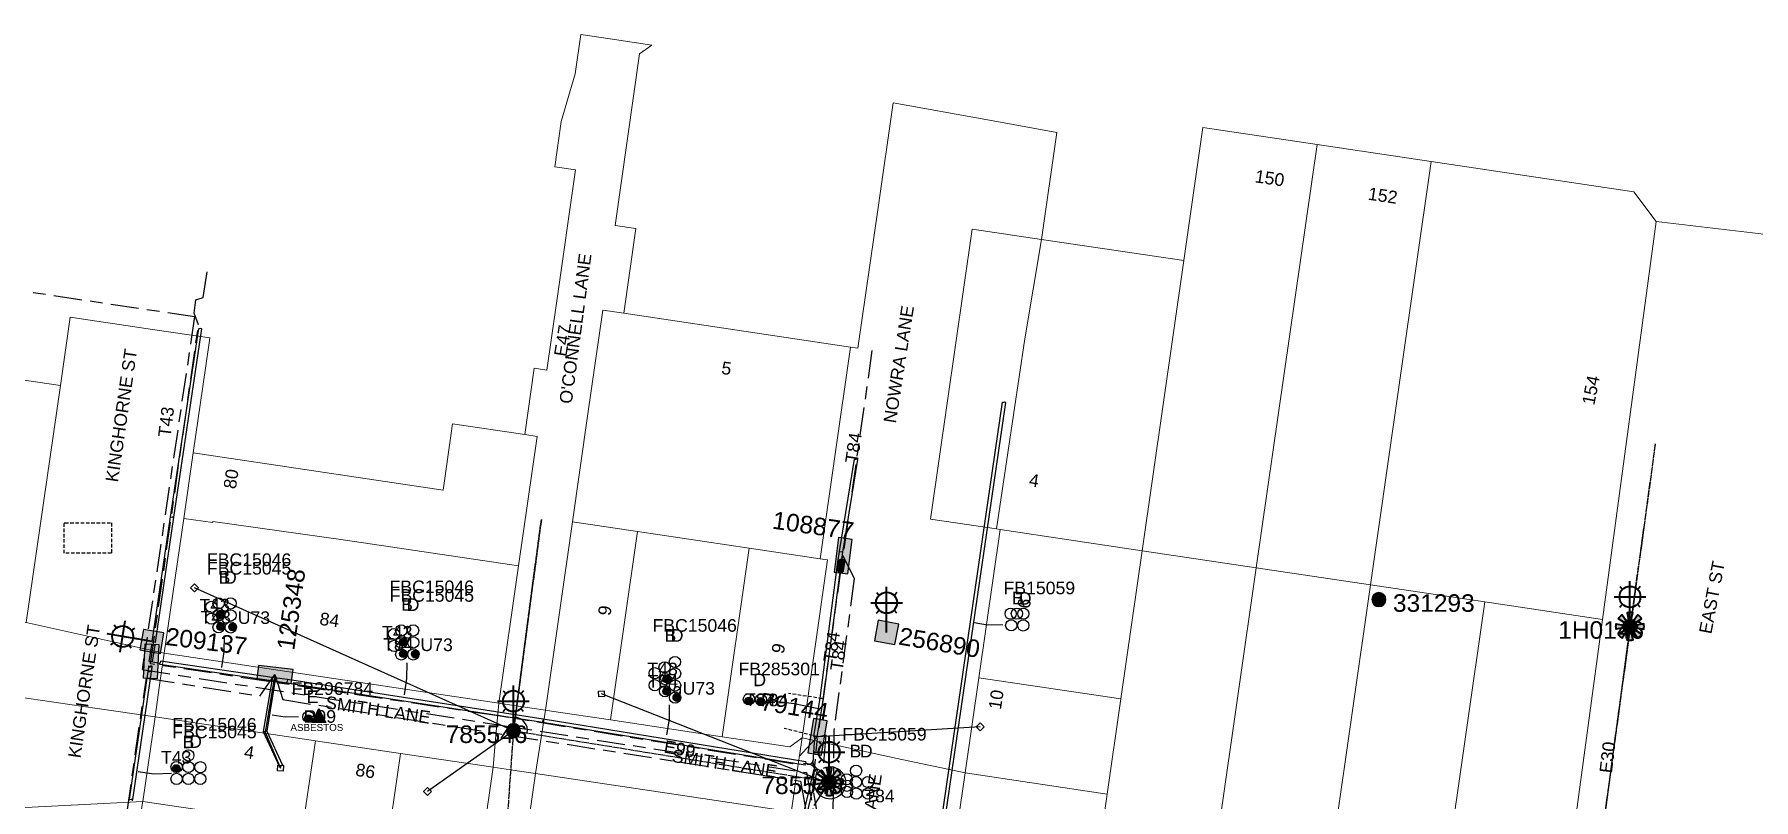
# Model space of a CAD drawing. Header units: metres. Extents: x 280709 to 281347, y 6137535 to 6138306.
# Drawn here: x 280893.6 to 281138.6, y 6138106.9 to 6138215.9 of the extents above; entities that cross this region are included whole.
import ezdxf
from ezdxf.enums import TextEntityAlignment as Align

# ---------------------------------------------------------------- set-up
doc = ezdxf.new("R2010")
doc.units = ezdxf.units.M
for name, pattern in [('Cable Exist OH', [1, 1, 0]), ('Cable Exist UG', [8.2, 4, -1.2, 1.8, -1.2]), ('DASHED', [0.75, 0.5, -0.25])]:
    doc.linetypes.add(name, pattern=pattern)
doc.layers.get('0').update_dxf_attribs({"color": 6})
for name, color, linetype in [('_User DUCT CONFIGS', 7, 'Continuous'), ('Duct_SP_EXT', 7, 'Continuous'), ('Equip_LV_EXT', 7, 'Continuous'), ('Equip_SP_SL_EXT', 7, 'Continuous'), ('Mains_HV_EXT', 7, 'Continuous'), ('Mains_LV_EXT', 7, 'Continuous'), ('Mains_SL_EXT', 7, 'Continuous'), ('Services_SP_EXT', 7, 'Continuous'), ('SupportsOH_SP_TR_HV_LV_SL_EXT', 7, 'Continuous'), ('SupportsUG_SP_LV_EXT', 7, 'Continuous'), ('SupportsUG_SP_LV_SL_EXT', 7, 'Continuous'), ('Trench_SP_EXT', 7, 'Continuous')]:
    doc.layers.add(name, color=color, linetype=linetype)
for name, color, linetype, lineweight in [('Cadastre Buildings_SP_EXT', 9, 'Continuous', 5), ('Cadastre Land Parcels_SP_EXT', 9, 'Continuous', 5), ('Cadastre Roads_SP_EXT', 9, 'Continuous', 5)]:
    doc.layers.add(name, color=color, linetype=linetype, lineweight=lineweight)
doc.layers.add('UNKNOWN_FEATURES', color=1, linetype='DASHED', plot=False)
doc.styles.add('COLUMN_LABEL', font='arial.ttf')
doc.styles.add('iecARIAL', font='arial.ttf', dxfattribs={"height": 2})
doc.styles.add('iecNAME', font='times.ttf')
doc.styles.add('PIT_LABEL', font='arial.ttf')
doc.styles.add('POLE_LABEL', font='arial.ttf')
doc.styles.get("Standard").update_dxf_attribs({"font": 'arial.ttf'})

# ---------------------------------------------------------------- blocks, each defined once
blk = doc.blocks.new('COLUMN_EXT')
blk.add_hatch(color=256).paths.add_polyline_path([(-1.49, 1.48), (-1.49, -1.49), (1.48, -1.49), (1.48, 1.48)])
blk.add_lwpolyline([(-1.49, -1.49), (1.48, -1.49), (1.48, 1.48), (-1.49, 1.48)], close=True)
for tag, height, style, flags, p in [('ASSET_NUM', 2.5, 'COLUMN_LABEL', 8, (2, 2)), ('STRUCTURE_PLANT_NUMBER', 0.2, 'POLE_LABEL', 9, (1.81, 0.03)), ('STREET_CODE', 0.2, 'COLUMN_LABEL', 9, (1.81, -0.2))]:
    blk.add_attdef(tag, text='', height=height, dxfattribs=dict(style=style, flags=flags)).set_placement(p, align=Align.MIDDLE_LEFT)
at = {"flags": 1}
blk.add_attdef('Z', (1.81, -2.35), '', height=0.2, dxfattribs=at)
at = {"flags": 9}
for tag, p in [('COLUMN_TYPE', (1.81, -0.4)), ('OWNED_BY', (1.81, -0.6)), ('STATE', (1.81, -0.8)), ('USAGE', (1.81, -1)), ('STREETNAME', (1.81, -1.6)), ('SUBURB', (1.81, -1.8)), ('LEGEND', (1.81, -1.2)), ('LOCATION', (1.81, -1.4)), ('NOTES', (1.81, -2))]:
    blk.add_attdef(tag, text='', height=0.2, dxfattribs=at).set_placement(p, align=Align.MIDDLE_LEFT)
blk = doc.blocks.new('PILLAR_EXT')
blk.add_hatch(color=256).paths.add_polyline_path([(-2.475, 0.99), (-2.475, -0.99), (2.475, -0.99), (2.475, 0.99)])
blk.add_lwpolyline([(-2.475, -0.99), (2.475, -0.99), (2.475, 0.99), (-2.475, 0.99)], close=True)
at = {"style": 'iecARIAL', "flags": 8}
blk.add_attdef('ASSET_NUM', (1.5, 3.5), '', height=2.5, dxfattribs=at)
for tag, p, flags in [('OWNED_BY', (0, -0.2), 9), ('STATE', (0, -0.4), 9), ('SUPPORT_TYPE', (0, -0.6), 9), ('STREETNAME', (0, -1.8), 9), ('SUBURB', (0, -2), 1), ('USAGE', (0, -0.8), 9), ('LEGEND', (0, -1), 9), ('LOCATION', (0, -1.2), 9), ('NOTES', (0, -1.4), 9), ('PARENT', (0, -1.6), 9)]:
    blk.add_attdef(tag, p, '', height=0.2, dxfattribs=dict(flags=flags))
blk = doc.blocks.new('DUCT_EXT')
blk.add_circle((0, 0.8), 0.8)
at = {"flags": 1}
blk.add_attdef('Z', (0, 0), '', height=0.2, dxfattribs=at)
at = {"flags": 9}
for tag, p in [('DUCT_CODE', (0, 0)), ('XSECT_TYPE', (0, -0.2)), ('STATE', (0, -0.6)), ('FB_REFERENCE', (0, -0.4)), ('NOTES', (0, -0.8))]:
    blk.add_attdef(tag, text='', height=0.2, dxfattribs=at).set_placement(p, align=Align.MIDDLE_LEFT)
blk = doc.blocks.new('SL_LANTERN_EXT')
at = {"lineweight": 40}
for p, q in [((-1.46, 5.68), (-1.06, 5.28)), ((0, 1.97), (0, 6.47)), ((1.46, 5.68), (1.06, 5.28)), ((-2.25, 4.22), (2.25, 4.22)), ((-1.46, 2.76), (-1.06, 3.16)), ((0, 0), (0, 2.72)), ((1.46, 2.76), (1.06, 3.16))]:
    blk.add_line(p, q, dxfattribs=at)
blk.add_circle((0, 4.22), 1.5, dxfattribs=at)
at = {"style": 'iecARIAL', "flags": 9}
blk.add_attdef('ASSET_NUM', (1.5, 1.5), '', height=2.5, dxfattribs=at)
for tag, p, height, flags in [('OPERATING_VOLTAGE', (0.98, -1.65), 0.2, 9), ('ORIENTATION', (0.98, -1.85), 0.2, 9), ('OWNED_BY', (0.98, -2.05), 0.2, 9), ('STATE', (0.98, -2.25), 0.2, 9), ('CONSTRUCTED_VOLTAGE', (0.98, -0.65), 0.2, 9), ('CONTROL_TYPE', (0.98, -0.85), 0.2, 9), ('LANTERN_PURPOSE', (0.98, -1.05), 0.2, 9), ('LANTERN_TYPE', (0.98, -1.25), 0.2, 9), ('NO_PHASES', (0.98, -1.45), 0.2, 9), ('USAGE', (0.98, -2.45), 0.2, 9), ('CEXIST', (0.98, -2.65), 0.2, 9), ('LNUMBER', (2.18, -3.25), 2.5, 8), ('CNEW', (0.98, -2.85), 0.2, 9), ('CNUMBER', (0.98, -3.05), 0.2, 9), ('CREMOVE', (0.98, -3.25), 0.2, 9), ('CREPLACE', (0.98, -3.45), 0.2, 9), ('LKINGHEIGHT', (0.98, -3.65), 0.2, 9), ('LBRACKET', (0.98, -3.85), 0.2, 9), ('LBRACKETVOCAB', (0.98, -4.05), 0.2, 9), ('LCATEGORY', (0.98, -4.25), 0.2, 9), ('LCHARGE1', (0.98, -4.45), 0.2, 9), ('LCHARGE1PERCENT', (0.98, -4.65), 0.2, 9), ('LCHARGE2', (0.98, -4.85), 0.2, 9), ('LCHARGE2PERCENT', (0.98, -5.05), 0.2, 9), ('LCHARGE3', (0.98, -5.25), 0.2, 9), ('LCHARGE3PERCENT', (0.98, -5.45), 0.2, 9), ('LEXIST', (0.98, -5.65), 0.2, 9), ('LLAMP', (0.98, -5.85), 0.2, 9), ('LLAMPVOCAB', (0.98, -6.05), 0.2, 9), ('LMAST', (0.98, -6.25), 0.2, 9), ('LMASTVOCAB', (0.98, -6.45), 0.2, 9), ('LNEW', (0.98, -6.65), 0.2, 9), ('LANTNUMBER', (0.98, -6.85), 0.2, 9), ('LOUTREACH', (0.98, -7.25), 0.2, 9), ('LOUTREACHVOCAB', (0.98, -7.45), 0.2, 9), ('STREETNAME', (0.98, -9.25), 0.2, 9), ('SUBURB', (0.98, -9.45), 0.2, 1), ('LRATECODE', (0.98, -7.65), 0.2, 9), ('LREMOVE', (0.98, -7.85), 0.2, 9), ('LREPLACE', (0.98, -8.05), 0.2, 9), ('LTYPE', (0.98, -8.25), 0.2, 9), ('LTYPEVOCAB', (0.98, -8.45), 0.2, 9), ('LEGEND', (0.98, -8.65), 0.2, 9), ('LOCATION', (0.98, -8.85), 0.2, 9), ('NOTES', (0.98, -9.05), 0.2, 9)]:
    blk.add_attdef(tag, p, '', height=height, dxfattribs=dict(flags=flags))
blk = doc.blocks.new('SL_NIGHTWATCH_EXT')
at = {"lineweight": 40}
h = blk.add_hatch(color=256, dxfattribs=at)
h.paths.add_polyline_path([(0.39, 1.96, 0.098491), (-0.39, 1.96), (-0.2, 0.98, -0.098491), (0.19, 0.98)])
h.paths.add_polyline_path([(0.55, 0.83, -0.098491), (0.83, 0.56), (1.66, 1.11, 0.098491), (1.11, 1.66)])
h.paths.add_polyline_path([(0.98, 0.2, -0.098491), (0.98, -0.19), (1.96, -0.39, 0.098491), (1.96, 0.39)])
h.paths.add_polyline_path([(0.83, -0.55, -0.098491), (0.56, -0.83), (1.11, -1.66, 0.098491), (1.66, -1.11)])
h.paths.add_polyline_path([(-0.19, -0.98), (-0.39, -1.96, 0.098491), (0.39, -1.96), (0.2, -0.98, -0.098491)])
h.paths.add_polyline_path([(-0.83, -0.56), (-1.66, -1.11, 0.098491), (-1.11, -1.66), (-0.55, -0.83, -0.098491)])
h.paths.add_polyline_path([(-0.98, 0.19), (-1.96, 0.39, 0.098491), (-1.96, -0.39), (-0.98, -0.2, -0.098491)])
h.paths.add_polyline_path([(-1.11, 1.66, 0.098491), (-1.66, 1.11), (-0.83, 0.55, -0.098491), (-0.56, 0.83)])
for p, q in [((-1.16, 1.63), (-1.16, 1.63, 0)), ((-1.1, 1.64), (-1.1, 1.64, 0)), ((1.08, 1.63), (1.08, 1.63, 0)), ((-0.86, -0.57), (-0.86, -0.57, 0)), ((0.82, -0.57), (0.82, -0.57, 0)), ((1.13, -1.65), (1.13, -1.65, 0)), ((1.96, -0.37), (1.96, -0.37, 0))]:
    blk.add_line(p, q, dxfattribs=at)
for points in [[(-0.98, 0.19, 0.098491), (-0.98, -0.2), (-1.96, -0.39, -0.098491), (-1.96, 0.39)], [(-0.56, 0.83, 0.098491), (-0.83, 0.55), (-1.66, 1.11, -0.098491), (-1.11, 1.66)], [(-0.2, 0.98, -0.098491), (0.19, 0.98), (0.39, 1.96, 0.098491), (-0.39, 1.96)], [(0.83, 0.56), (1.66, 1.11, 0.098491), (1.11, 1.66), (0.55, 0.83, -0.098491)], [(0.98, -0.19), (1.96, -0.39, 0.098491), (1.96, 0.39), (0.98, 0.2, -0.098491)], [(-0.83, -0.56, 0.098491), (-0.55, -0.83), (-1.11, -1.66, -0.098491), (-1.66, -1.11)], [(0.2, -0.98), (0.39, -1.96, -0.098491), (-0.39, -1.96), (-0.19, -0.98, 0.098491)], [(0.56, -0.83), (1.11, -1.66, 0.098491), (1.66, -1.11), (0.83, -0.55, -0.098491)]]:
    blk.add_lwpolyline(points, format="xyb", close=True, dxfattribs=at)
blk.add_circle((0, 0), 1, dxfattribs=at)
blk = doc.blocks.new('CCP_EXT')
at = {"flags": 9}
blk.add_attdef('NOTES', text='', height=0.2, dxfattribs=at).set_placement((0, -2), align=Align.MIDDLE_LEFT)
blk.add_wipeout([(0, 0.57), (0.57, 0), (0, -0.57), (-0.57, 0)])
blk.add_lwpolyline([(-0.57, 0), (0, 0.57), (0.57, 0), (0, -0.57), (-0.57, 0)])
at = {"flags": 1}
blk.add_attdef('Z', (0, 0), '', height=0.2, dxfattribs=at)
at = {"flags": 9}
for tag, p in [('CCP_TYPE', (0, 0)), ('CONSTRUCTED_VOLTAGE', (0, -0.2)), ('OPERATING_VOLTAGE', (0, -0.6)), ('ORIENTATION', (0, -0.8)), ('OWNED_BY', (0, -1)), ('STATE', (0, -1.8)), ('NO_PHASES', (0, -0.4)), ('USAGE', (0, -1.2)), ('LEGEND', (0, -1.4)), ('LIFE_SUPPORT', (0, -1.6))]:
    blk.add_attdef(tag, text='', height=0.2, dxfattribs=at).set_placement(p, align=Align.MIDDLE_LEFT)
blk = doc.blocks.new('POLE_EXT')
blk.add_hatch(color=256).paths.add_polyline_path([(-1, 0, 1), (1, 0, 1)])
blk.add_lwpolyline([(-1, 0, 1), (1, 0, 1)], format="xyb", close=True)
for tag, height, flags, p in [('pNumber', 2.5, 8, (-17.84, 2.07)), ('OWNED_BY', 0.2, 9, (1.35, -0.4)), ('SPECIAL_USE', 0.2, 9, (1.35, -0.8)), ('STATE', 0.2, 9, (1.35, -1)), ('cLV', 0.2, 9, (1.35, -1.4)), ('hDepth', 0.2, 9, (1.35, -1.6)), ('hDia', 0.2, 9, (1.35, -1.8)), ('cHV', 0.2, 9, (1.35, -2)), ('PARENT', 0.2, 9, (1.35, -0.6)), ('USAGE', 0.2, 9, (1.35, -1.2)), ('LBRACKET', 0.2, 9, (1.35, -2.2)), ('LExisting', 0.2, 9, (1.35, -2.4)), ('cLinedev', 0.2, 9, (1.35, -3.4)), ('pExisting', 0.2, 9, (1.35, -3.8)), ('pFooting', 0.2, 9, (1.35, -4.4)), ('pNew', 0.2, 9, (1.35, -4.6)), ('pRelocate', 0.2, 9, (1.35, -5)), ('LANTNUMBER', 0.2, 9, (1.35, -2.6)), ('LOther', 0.2, 9, (1.35, -2.8)), ('LRemove', 0.2, 9, (1.35, -3)), ('LEGEND', 0.2, 9, (1.35, -3.2)), ('LOCATION', 0.2, 9, (1.35, -3.6)), ('PFNUMBER', 0.2, 9, (1.35, -4)), ('NEWPFNUMBER', 0.2, 9, (1.35, -4.2)), ('pRemove', 0.2, 9, (1.35, -5.2)), ('pReplace', 0.2, 9, (1.35, -5.4)), ('pStay', 0.2, 9, (1.35, -5.6)), ('pType', 0.2, 9, (1.35, -5.8)), ('cspan', 0.2, 9, (1.35, -6)), ('STREETNAME', 0.2, 9, (1.35, -6.2)), ('SUBURB', 0.2, 9, (1.35, -6.4)), ('OPERATED_BY', 0.2, 9, (1.36, -7.01)), ('NOTES', 0.2, 9, (1.35, -6.6)), ('MAINTAINED_BY', 0.2, 9, (1.36, -6.81))]:
    blk.add_attdef(tag, text='', height=height, dxfattribs=dict(flags=flags)).set_placement(p, align=Align.MIDDLE_LEFT)
at = {"style": 'POLE_LABEL'}
for tag, height, flags, p in [('ASSET_NUM', 2.5, 8, (2, 2)), ('STRUCTURE_PLANT_NUMBER', 0.2, 9, (1.35, 0.03)), ('STREET_CODE', 0.2, 9, (1.35, -0.2))]:
    blk.add_attdef(tag, text='', height=height, dxfattribs=dict(at, flags=flags)).set_placement(p, align=Align.MIDDLE_LEFT)
at = {"flags": 1}
blk.add_attdef('Z', (1.35, -7.33), '', height=0.2, dxfattribs=at)
blk = doc.blocks.new('LV_STJ_EXT')
h = blk.add_hatch(color=256)
edge = h.paths.add_edge_path()
edge.add_ellipse((-0.59, 0.13), major_axis=(0.226, 0.226), ratio=1, start_angle=45, end_angle=135)
edge.add_line((-0.91, 0.13), (-0.91, -0.13))
edge.add_ellipse((-0.59, -0.13), major_axis=(0.226, 0.226), ratio=1, start_angle=135, end_angle=225)
edge.add_line((-0.59, -0.45), (0.59, -0.45))
edge.add_ellipse((0.59, -0.13), major_axis=(-0.226, 0.226), ratio=1, start_angle=135, end_angle=225)
edge.add_line((0.91, -0.13), (0.91, 0.13))
edge.add_ellipse((0.59, 0.13), major_axis=(-0.226, 0.226), ratio=1, start_angle=225, end_angle=315)
edge.add_line((0.59, 0.45), (-0.59, 0.45))
blk.add_lwpolyline([(-0.91, 0.13), (-0.91, -0.13, 0.414214), (-0.59, -0.45), (0.59, -0.45, 0.414214), (0.91, -0.13), (0.91, 0.13, 0.414214), (0.59, 0.45), (-0.59, 0.45, 0.414214)], format="xyb", close=True)
at = {"flags": 1}
blk.add_attdef('Z', (0, 0), '', height=0.2, dxfattribs=at)
at = {"flags": 9}
for tag, p in [('ORIENTATION', (0, 0)), ('USAGE', (0, -0.2)), ('LEGEND', (0, -0.4)), ('NOTES', (0, -0.6))]:
    blk.add_attdef(tag, text='', height=0.2, dxfattribs=at).set_placement(p, align=Align.MIDDLE_LEFT)
blk = doc.blocks.new('WARNING_FEATURE_EXT')
h = blk.add_hatch(color=2)
h.dxf.hatch_style = 1
h.paths.add_polyline_path([(0, 1.99), (-0.99, 0), (1, 0)])
at = {"color": 18, "true_color": 0x000000}
blk.add_lwpolyline([(-0.99, 0), (0, 1.99), (1, 0)], close=True, dxfattribs=at)
at = {"color": 18, "true_color": 0x000000, "insert": (0, 0.87), "char_height": 1.5, "attachment_point": 5, "line_spacing_factor": 1.5, "style": 'iecNAME'}
blk.add_mtext_dynamic_manual_height_columns('!', width=1.5, gutter_width=4, heights=[0], dxfattribs=at)
at = {"color": 2, "flags": 1}
for tag, p in [('STATE', (1.19, 2.01)), ('HAZMAT_ID', (1.19, 0.72))]:
    blk.add_attdef(tag, p, '', height=0.8, dxfattribs=at)
at = {"color": 2}
blk.add_attdef('WARNING_TYPE', text='', height=1, dxfattribs=at).set_placement((-4.07, -1.22), (4.88, -1.22), align=Align.ALIGNED)
at = {"color": 2, "flags": 1}
blk.add_attdef('WARNING_DESC', text='', height=0.8, dxfattribs=at).set_placement((1.19, -0.56), align=Align.MIDDLE_CENTER)
blk = doc.blocks.new('CABLE_LARGE_EXT')
h = blk.add_hatch(color=256)
edge = h.paths.add_edge_path()
edge.add_arc((0, 0.55), 0.55, 0, 360)
blk.add_circle((0, 0.55), 0.55)
at = {"flags": 1}
blk.add_attdef('Z', (0, 0), '', height=0.2, dxfattribs=at)
at = {"flags": 9}
for tag, p in [('COND_CODE', (0, 0)), ('STATE', (0, -0.4)), ('XSECT_SIZE', (0, -0.6)), ('FB_REFERENCE', (0, -0.2)), ('NOTES', (0, -0.8))]:
    blk.add_attdef(tag, text='', height=0.2, dxfattribs=at).set_placement(p, align=Align.MIDDLE_LEFT)
blk = doc.blocks.new('PIT_EXT')
blk.add_hatch(color=256).paths.add_polyline_path([(-2.47, 0.99), (2.47, 0.99), (2.47, -0.99), (-2.47, -0.99)])
at = {"lineweight": -3}
blk.add_lwpolyline([(-2.47, 0.99), (2.47, 0.99), (2.47, -0.99), (-2.47, -0.99)], close=True, dxfattribs=at)
at = {"style": 'PIT_LABEL'}
for tag, height, flags, p in [('ASSET_NUM', 2.5, 8, (2, 2)), ('STREET_CODE', 0.2, 9, (0, -0.2))]:
    blk.add_attdef(tag, text='', height=height, dxfattribs=dict(at, flags=flags)).set_placement(p, align=Align.MIDDLE_LEFT)
at = {"flags": 1}
blk.add_attdef('Z', (0, 0), '', height=0.2, dxfattribs=at)
at = {"flags": 9}
for tag, p in [('OWNED_BY', (0, -0.4)), ('STATE', (0, -0.6)), ('SUPPORT_TYPE', (0, -0.8)), ('USAGE', (0, -1)), ('LOCATION', (0, -1.2)), ('NOTES', (0, -1.4))]:
    blk.add_attdef(tag, text='', height=0.2, dxfattribs=at).set_placement(p, align=Align.MIDDLE_LEFT)

msp = doc.modelspace()

# ---------------------------------------------------------------- linework, layer by layer
at = {"layer": '_User DUCT CONFIGS'}
for points in [[(280920.61, 6138130.22), (280920.6, 6138127.97), (280920.26, 6138125.68)], [(280920.61, 6138130.22), (280920.6, 6138127.97), (280920.26, 6138125.68)], [(281031.61, 6138131.76), (281029.42, 6138131.75), (281027.51, 6138132.04)], [(280946.65, 6138126.35), (280946.64, 6138124.11), (280946.3, 6138121.81)], [(280984.07, 6138120.37), (280984.06, 6138118.32), (280983.7, 6138116.1)], [(280998.41, 6138120.97), (281001.86, 6138120.58), (281005.35, 6138119.84)], [(280931.23, 6138118.65), (280929.34, 6138118.63), (280927.46, 6138118.89)], [(280913.12, 6138110.56), (280910.6, 6138110.51), (280908.36, 6138110.83)]]:
    msp.add_lwpolyline(points, dxfattribs=at)
at = {"layer": 'Cadastre Buildings_SP_EXT', "linetype": 'Continuous'}
msp.add_lwpolyline([(280897.29, 6138165.89), (280874.65, 6138169.23), (280869.77, 6138135.46), (280892.39, 6138132.09), (280897.29, 6138165.89)], close=True, dxfattribs=at)
at = {"layer": 'Cadastre Land Parcels_SP_EXT', "linetype": 'Continuous'}
for points in [[(281076.41, 6138200.25), (281060.13, 6138202.69), (281057.4, 6138183.69), (281051.48, 6138142.34), (281067.75, 6138139.91), (281076.41, 6138200.25)], [(281092.69, 6138197.82), (281076.41, 6138200.25), (281067.75, 6138139.91), (281084.03, 6138137.48), (281092.69, 6138197.82)], [(281124.74, 6138189.28), (281121.58, 6138193.5), (281092.69, 6138197.82), (281084.03, 6138137.48), (281100.31, 6138135.04), (281117.08, 6138132.54), (281124.74, 6138189.28)], [(281057.4, 6138183.69), (281037.14, 6138186.72), (281034.76, 6138172.53), (281030.72, 6138145.45), (281031.22, 6138145.37), (281051.48, 6138142.34), (281057.4, 6138183.69)], [(281009.9, 6138171.36), (280977.58, 6138176.18), (280974.61, 6138176.63), (280972.44, 6138161.54), (280970.28, 6138146.46), (280979.54, 6138145.08), (280995.45, 6138142.7), (281005.57, 6138141.19), (281009.9, 6138171.36)], [(280965.26, 6138158.63), (280963.48, 6138158.9), (280953.2, 6138160.44), (280951.84, 6138150.97), (280916.23, 6138156.3), (280914.87, 6138146.94), (280919.01, 6138146.37), (280919.03, 6138146.5), (280937.95, 6138143.83), (280962.6, 6138140.18), (280965.26, 6138158.63)], [(280914.87, 6138146.94), (280912.09, 6138127.72), (280959.79, 6138120.59), (280962.6, 6138140.18), (280937.95, 6138143.83), (280919.03, 6138146.5), (280919.01, 6138146.37), (280914.87, 6138146.94)], [(280979.54, 6138145.08), (280970.28, 6138146.46), (280966.42, 6138119.59), (280967.3, 6138119.46), (280975.69, 6138118.21), (280979.54, 6138145.08)], [(280995.45, 6138142.7), (280979.54, 6138145.08), (280975.69, 6138118.21), (280991.6, 6138115.83), (280995.45, 6138142.7)], [(281051.48, 6138142.34), (281031.22, 6138145.37), (281028.19, 6138124.24), (281048.45, 6138121.21), (281051.48, 6138142.34)], [(281003, 6138115.66), (281006.63, 6138141.03), (281005.57, 6138141.19), (280995.45, 6138142.7), (280991.6, 6138115.83), (281001.24, 6138114.39), (281003, 6138115.66)], [(281067.75, 6138139.91), (281051.48, 6138142.34), (281048.45, 6138121.21), (281046.5, 6138107.63), (281044.77, 6138095.56), (281043.67, 6138087.92), (281059.95, 6138085.49), (281067.75, 6138139.91)], [(281084.03, 6138137.48), (281067.75, 6138139.91), (281059.95, 6138085.49), (281076.22, 6138083.06), (281084.03, 6138137.48)], [(281100.31, 6138135.04), (281084.03, 6138137.48), (281076.22, 6138083.06), (281088.98, 6138081.15), (281092.22, 6138078.64), (281100.31, 6138135.04)], [(281117.08, 6138132.54), (281100.31, 6138135.04), (281092.22, 6138078.64), (281097.37, 6138073.83), (281108.93, 6138072.1), (281117.08, 6138132.54)], [(281048.45, 6138121.21), (281028.19, 6138124.24), (281026.24, 6138110.66), (281046.5, 6138107.63), (281048.45, 6138121.21)], [(280931.94, 6138103.73), (280933.64, 6138115.22), (280910.78, 6138118.67), (280909.03, 6138106.6), (280927.73, 6138103.82), (280927.64, 6138103.22), (280931.77, 6138102.6), (280931.94, 6138103.73)], [(280958.97, 6138111.47), (280945.76, 6138113.44), (280945.75, 6138113.37), (280944.04, 6138101.58), (280943.93, 6138100.79), (280931.77, 6138102.6), (280927.64, 6138103.22), (280927.73, 6138103.82), (280909.03, 6138106.6), (280909, 6138106.43), (280907.11, 6138093.33), (280942.09, 6138088.1), (280941.4, 6138083.37), (280940.25, 6138075.43), (280952.86, 6138073.54), (280953.52, 6138073.44), (280958.97, 6138111.47)], [(280944.04, 6138101.58), (280945.75, 6138113.37), (280945.76, 6138113.44), (280933.64, 6138115.22), (280931.94, 6138103.73), (280931.77, 6138102.6), (280943.93, 6138100.79), (280944.04, 6138101.58)], [(280996.41, 6138069.77), (280998.62, 6138085.21), (280999.19, 6138089.21), (281001.26, 6138103.6), (280999.97, 6138105.34), (280964.99, 6138110.56), (280962.23, 6138091.32), (280959.62, 6138072.53), (280996.02, 6138067.09), (280996.41, 6138069.77)], [(281046.5, 6138107.63), (281026.24, 6138110.66), (281024.51, 6138098.59), (281044.77, 6138095.56), (281046.5, 6138107.63)]]:
    msp.add_lwpolyline(points, close=True, dxfattribs=at)
at = {"layer": 'Cadastre Roads_SP_EXT', "linetype": 'Continuous'}
for points in [[(281150.74, 6138146.31), (281151, 6138148.13), (281153.7, 6138167.38), (281156.25, 6138185.56), (281124.74, 6138189.28), (281117.08, 6138132.54), (281108.93, 6138072.1), (281127.19, 6138070.63), (281139.99, 6138069.68), (281150.74, 6138146.31)], [(280896.95, 6138105.97), (280909.03, 6138106.6), (280910.78, 6138118.67), (280902.55, 6138119.86), (280890.86, 6138121.56), (280888.69, 6138106.68), (280888.54, 6138105.54), (280896.95, 6138105.97)], [(280991.6, 6138115.83), (280975.69, 6138118.21), (280967.3, 6138119.46), (280966.42, 6138119.59), (280965.71, 6138115.11), (280964.99, 6138110.56), (280999.97, 6138105.34), (281001.26, 6138103.6), (281002.13, 6138109.68), (281003, 6138115.66), (281001.24, 6138114.39), (280991.6, 6138115.83)]]:
    msp.add_lwpolyline(points, close=True, dxfattribs=at)
at = {"layer": 'Duct_SP_EXT'}
for p, q in [((280912.97, 6138147.17), (280917, 6138174.04)), ((280913.44, 6138147.1), (280917.47, 6138173.97)), ((280917, 6138174.04), (280917.23, 6138174.01)), ((280917.47, 6138173.97), (280917.23, 6138174.01)), ((281031.58, 6138163.54), (281031.81, 6138163.51)), ((281032.05, 6138163.47), (281031.81, 6138163.51)), ((281008.35, 6138142.21), (281010.47, 6138155.41)), ((281008.83, 6138142.14), (281010.94, 6138155.33)), ((281010.47, 6138155.41), (281010.7, 6138155.37)), ((281010.94, 6138155.33), (281010.7, 6138155.37)), ((280910.38, 6138129.33), (280912.97, 6138147.17)), ((280910.85, 6138129.26), (280913.44, 6138147.1)), ((280912.97, 6138147.17), (280913.21, 6138147.14)), ((280913.44, 6138147.1), (280913.21, 6138147.14)), ((281005.56, 6138121.3), (281008.12, 6138140.77)), ((281006.04, 6138121.24), (281008.6, 6138140.7)), ((281008.12, 6138140.77), (281008.35, 6138142.21)), ((281008.12, 6138140.77), (281008.36, 6138140.74)), ((281008.35, 6138142.21), (281008.35, 6138142.21)), ((281008.35, 6138142.21), (281008.59, 6138142.17)), ((281008.35, 6138142.21), (281008.59, 6138142.17)), ((281008.6, 6138140.7), (281008.36, 6138140.74)), ((281008.83, 6138142.14), (281008.59, 6138142.17)), ((281008.83, 6138142.14), (281008.59, 6138142.17)), ((281008.6, 6138140.7), (281008.83, 6138142.14)), ((281008.83, 6138142.14), (281008.83, 6138142.14)), ((280909.96, 6138126.55), (280910.31, 6138128.93)), ((280910.31, 6138128.93), (280910.55, 6138128.9)), ((280910.38, 6138129.33), (280910.61, 6138129.29)), ((280910.44, 6138126.48), (280910.78, 6138128.87)), ((280910.78, 6138128.87), (280910.55, 6138128.9)), ((280910.85, 6138129.26), (280910.61, 6138129.29)), ((280909.79, 6138125.14), (280909.89, 6138125.81)), ((280909.89, 6138125.81), (280909.91, 6138125.94)), ((280909.89, 6138125.81), (280910.13, 6138125.78)), ((280909.91, 6138125.94), (280910.14, 6138125.9)), ((280909.96, 6138126.55), (280910.2, 6138126.52)), ((280910.36, 6138125.74), (280910.13, 6138125.78)), ((280910.38, 6138125.87), (280910.14, 6138125.9)), ((280910.44, 6138126.48), (280910.2, 6138126.52)), ((280910.26, 6138125.07), (280910.36, 6138125.74)), ((280910.36, 6138125.74), (280910.38, 6138125.87)), ((280911.48, 6138126.13), (280911.52, 6138126.36)), ((280927.73, 6138123.75), (280911.48, 6138126.13)), ((280911.55, 6138126.6), (280911.52, 6138126.36)), ((280927.8, 6138124.23), (280911.55, 6138126.6)), ((280907.12, 6138106.93), (280909.79, 6138125.14)), ((280907.6, 6138106.86), (280910.26, 6138125.07)), ((280909.79, 6138125.14), (280910.03, 6138125.11)), ((280910.26, 6138125.07), (280910.03, 6138125.11)), ((280927.5, 6138124.37), (280926.2, 6138116.55)), ((280927.97, 6138124.29), (280926.7, 6138116.62)), ((280927.5, 6138124.37), (280927.74, 6138124.33)), ((280927.73, 6138123.75), (280927.77, 6138123.99)), ((280927.73, 6138123.75), (280927.77, 6138123.99)), ((280929.58, 6138123.48), (280927.73, 6138123.75)), ((280927.97, 6138124.29), (280927.74, 6138124.33)), ((280927.8, 6138124.23), (280927.77, 6138123.99)), ((280927.8, 6138124.23), (280927.77, 6138123.99)), ((280929.65, 6138123.96), (280927.8, 6138124.23)), ((280929.58, 6138123.48), (280929.62, 6138123.72)), ((280966.03, 6138117.85), (280929.58, 6138123.48)), ((280929.65, 6138123.96), (280929.62, 6138123.72)), ((280966.1, 6138118.32), (280929.65, 6138123.96)), ((281004.68, 6138115.88), (281005.57, 6138121.31)), ((281005.16, 6138115.8), (281006.04, 6138121.23)), ((281005.56, 6138121.3), (281005.8, 6138121.27)), ((281005.57, 6138121.31), (281005.8, 6138121.27)), ((281006.04, 6138121.23), (281005.8, 6138121.27)), ((281006.04, 6138121.24), (281005.8, 6138121.27)), ((280966.02, 6138117.85), (280966.06, 6138118.09)), ((280966.03, 6138117.85), (280966.06, 6138118.09)), ((280966.1, 6138118.32), (280966.06, 6138118.09)), ((280966.1, 6138118.32), (280966.06, 6138118.09)), ((281003.52, 6138112.23), (280966.1, 6138118.32)), ((280926.2, 6138116.55), (280926.45, 6138116.59)), ((280926.7, 6138116.62), (280926.45, 6138116.59)), ((281003.44, 6138111.76), (280966.02, 6138117.85)), ((281004.68, 6138115.88), (281004.92, 6138115.84)), ((281005.16, 6138115.8), (281004.92, 6138115.84)), ((281002.68, 6138102.57), (281004.71, 6138111.2)), ((281003.15, 6138102.46), (281005.18, 6138111.09)), ((281003.44, 6138111.76), (281003.48, 6138111.99)), ((281003.52, 6138112.23), (281003.48, 6138111.99)), ((281004.71, 6138111.2), (281004.94, 6138111.14)), ((281005.18, 6138111.09), (281004.94, 6138111.14)), ((280907.1, 6138106.77), (280907.12, 6138106.93)), ((280907.12, 6138106.93), (280907.36, 6138106.9)), ((280907.6, 6138106.86), (280907.36, 6138106.9)), ((280907.57, 6138106.7), (280907.6, 6138106.86))]:
    msp.add_line(p, q, dxfattribs=at)
at = {"layer": 'Mains_HV_EXT', "linetype": 'Cable Exist OH'}
msp.add_lwpolyline([(281124.61, 6138157.57), (281114.22, 6138081.4)], dxfattribs=at)
at = {"layer": 'Mains_LV_EXT', "linetype": 'Cable Exist UG'}
for points in [[(281012.97, 6138170.89), (281008.81, 6138141.62)], [(281008.8, 6138141.64), (281010.43, 6138138.4), (281010.43, 6138138.4), (281007.55, 6138116.77), (281007.33, 6138101.34), (281007.33, 6138101.34), (281005.41, 6138088.29), (281004.86, 6138084.83), (280996.15, 6138026.58), (280996.15, 6138026.58), (280994.68, 6138016.49), (280983.35, 6138018.21), (280980.7, 6138017.58)], [(281008.58, 6138140.23), (281005.22, 6138115.81)], [(281008.58, 6138140.21), (281008.8, 6138141.64)], [(280980.7, 6138017.58), (280983.36, 6138020.15), (280992.92, 6138018.6), (281005.33, 6138103.88), (281004.55, 6138108.62), (281005.22, 6138115.81)], [(281005.22, 6138115.81), (281006.38, 6138116.08), (281005.95, 6138110.8), (281006.86, 6138109.4)]]:
    msp.add_lwpolyline(points, dxfattribs=at)
at = {"layer": 'Mains_LV_EXT', "linetype": 'Cable Exist OH'}
for points in [[(281124.61, 6138157.55), (281121.01, 6138131.54), (281114.25, 6138081.34)], [(280961.86, 6138116.68), (280965.84, 6138146.77)], [(280961.86, 6138116.68), (281006.86, 6138109.4)]]:
    msp.add_lwpolyline(points, dxfattribs=at)
at = {"layer": 'Mains_LV_EXT', "linetype": 'Continuous'}
for points in [[(280963.83, 6138116.39, 0.433241), (280962.12, 6138118.62)], [(281004.77, 6138109.74, 4.367885), (281005.99, 6138111.29)]]:
    msp.add_lwpolyline(points, format="xyb", dxfattribs=at)
at = {"layer": 'Mains_SL_EXT', "linetype": 'Cable Exist OH'}
for points in [[(281124.61, 6138157.55), (281121.01, 6138131.54)], [(280965.84, 6138146.77), (280961.86, 6138116.68)], [(281121.01, 6138131.54), (281114.27, 6138081.36)], [(280961.86, 6138116.68), (280960.13, 6138092.15)], [(280961.86, 6138116.68), (281006.86, 6138109.4)]]:
    msp.add_lwpolyline(points, dxfattribs=at)
at = {"layer": 'Mains_SL_EXT', "linetype": 'Cable Exist UG'}
msp.add_lwpolyline([(281006.86, 6138109.4), (281002.89, 6138103.24), (281002.89, 6138103.24), (281002.55, 6138100.59), (281001.72, 6138094.08), (281000.88, 6138089.05), (281000.72, 6138087.98), (281000.48, 6138086.43), (281000.52, 6138084.77)], dxfattribs=at)
at = {"layer": 'Trench_SP_EXT', "linetype": 'Cable Exist UG'}
for points in [[(280911.5, 6138126.24), (280910.22, 6138126.5)], [(281004.92, 6138111.03), (281004.64, 6138111.63), (281004.58, 6138111.89), (281004.56, 6138112.07)]]:
    msp.add_lwpolyline(points, dxfattribs=at)
for points in [[(281004.79, 6138115.76), (281004.55, 6138112.13), (281004.55, 6138112.13, 0.161768), (281005.37, 6138111.09), (281005.37, 6138111.09), (281006.8, 6138109.44)], [(281003.19, 6138112.07), (281003.82, 6138111.95), (281003.82, 6138111.95, -0.27999), (281004.94, 6138111.05), (281004.94, 6138111.05), (281004.88, 6138110.85)], [(281004.58, 6138112.58), (281004.54, 6138112.32), (281004.54, 6138112.32, -0.419503), (281003.74, 6138111.95), (281003.74, 6138111.95), (281003.41, 6138112)]]:
    msp.add_lwpolyline(points, format="xyb", dxfattribs=at)
at = {"layer": 'UNKNOWN_FEATURES'}
for points in [[(280897.94, 6138146.3), (280904.56, 6138146.3), (280904.56, 6138141.99), (280897.83, 6138141.99), (280897.83, 6138146.31), (280898.19, 6138146.31)], [(281005.85, 6138121.27), (281001.09, 6138121.98)], [(281005.22, 6138115.81), (281000.45, 6138117.02)]]:
    msp.add_lwpolyline(points, dxfattribs=at)

# ---------------------------------------------------------------- block references
at = {"layer": '_User DUCT CONFIGS'}
for name, p in [('DUCT_EXT', (280918.8, 6138133.53)), ('DUCT_EXT', (280918.82, 6138131.85)), ('CABLE_LARGE_EXT', (280920.13, 6138132.65)), ('DUCT_EXT', (281032.73, 6138132.56)), ('DUCT_EXT', (281033.62, 6138132.57)), ('DUCT_EXT', (281034.54, 6138132.56)), ('CABLE_LARGE_EXT', (280920.15, 6138130.97)), ('CABLE_LARGE_EXT', (280921.84, 6138130.92)), ('DUCT_EXT', (280944.84, 6138129.67)), ('DUCT_EXT', (281032.81, 6138130.9)), ('DUCT_EXT', (281034.52, 6138130.89)), ('DUCT_EXT', (280944.85, 6138127.98)), ('CABLE_LARGE_EXT', (280946.17, 6138128.78)), ('CABLE_LARGE_EXT', (280946.19, 6138127.1)), ('CABLE_LARGE_EXT', (280947.88, 6138127.05)), ('DUCT_EXT', (280984.88, 6138125.68)), ('DUCT_EXT', (280995.42, 6138120.36)), ('CABLE_LARGE_EXT', (280995.42, 6138120.36)), ('DUCT_EXT', (280997.13, 6138120.3)), ('CABLE_LARGE_EXT', (280997.13, 6138120.3)), ('DUCT_EXT', (280932.64, 6138117.86)), ('CABLE_LARGE_EXT', (280932.64, 6138117.86)), ('DUCT_EXT', (280915.53, 6138112.36)), ('DUCT_EXT', (280913.84, 6138110.71)), ('DUCT_EXT', (280913.84, 6138109.01)), ('CABLE_LARGE_EXT', (280913.83, 6138110.74)), ('DUCT_EXT', (280915.54, 6138110.71)), ('DUCT_EXT', (280915.54, 6138109.01)), ('DUCT_EXT', (280917.23, 6138109.02)), ('DUCT_EXT', (280917.24, 6138110.68)), ('DUCT_EXT', (281009.38, 6138108.95)), ('DUCT_EXT', (281010.7, 6138110.18)), ('DUCT_EXT', (281009.4, 6138108.04)), ('DUCT_EXT', (281009.41, 6138107.16)), ('DUCT_EXT', (281010.69, 6138108.56)), ('DUCT_EXT', (281010.72, 6138106.93)), ('DUCT_EXT', (281012.39, 6138108.56)), ('DUCT_EXT', (281012.4, 6138106.93))]:
    msp.add_blockref(name, p, dxfattribs=at)
at = {"layer": '_User DUCT CONFIGS', "rotation": 90.0000000000002}
for name, p in [('DUCT_EXT', (280920.64, 6138134.84)), ('DUCT_EXT', (280922.34, 6138134.83)), ('DUCT_EXT', (280920.64, 6138133.12)), ('DUCT_EXT', (280922.34, 6138133.12)), ('DUCT_EXT', (280920.64, 6138131.42)), ('DUCT_EXT', (280922.36, 6138131.41)), ('DUCT_EXT', (280946.67, 6138130.97)), ('DUCT_EXT', (280948.37, 6138130.97)), ('DUCT_EXT', (280946.67, 6138129.26)), ('DUCT_EXT', (280946.67, 6138127.55)), ('DUCT_EXT', (280948.38, 6138129.26)), ('DUCT_EXT', (280948.39, 6138127.55)), ('DUCT_EXT', (280982.8, 6138124.87)), ('DUCT_EXT', (280984.2, 6138125.72)), ('DUCT_EXT', (280985.7, 6138124.83)), ('DUCT_EXT', (280982.81, 6138123.16)), ('DUCT_EXT', (280984.27, 6138122.31)), ('DUCT_EXT', (280984.28, 6138124.04)), ('CABLE_LARGE_EXT', (280984.25, 6138122.31)), ('CABLE_LARGE_EXT', (280984.26, 6138124.05)), ('DUCT_EXT', (280985.71, 6138123.12)), ('DUCT_EXT', (280985.71, 6138121.41)), ('CABLE_LARGE_EXT', (280985.71, 6138121.41))]:
    msp.add_blockref(name, p, dxfattribs=at)
at = {"layer": 'Duct_SP_EXT'}
ref = msp.add_blockref('WARNING_FEATURE_EXT', (280934.14, 6138117.86), dxfattribs=at)
ref.add_attrib('WARNING_TYPE', 'ASBESTOS', (280930.08, 6138116.64), dxfattribs={"layer": '0', "color": 2, "height": 1})
at = {"layer": 'Equip_LV_EXT', "rotation": 261.7301774285754}
msp.add_blockref('LV_STJ_EXT', (281008.57, 6138140.18), dxfattribs=at)
at = {"layer": 'Equip_SP_SL_EXT'}
for name, p in [('SL_LANTERN_EXT', (281121.01, 6138131.54)), ('SL_LANTERN_EXT', (281015.05, 6138130.7)), ('SL_LANTERN_EXT', (281015.05, 6138130.7)), ('SL_NIGHTWATCH_EXT', (281121.01, 6138131.54)), ('SL_LANTERN_EXT', (280961.86, 6138116.68)), ('SL_LANTERN_EXT', (281006.86, 6138109.4)), ('SL_NIGHTWATCH_EXT', (281006.86, 6138109.4)), ('SL_NIGHTWATCH_EXT', (281006.86, 6138109.4))]:
    msp.add_blockref(name, p, dxfattribs=at)
at = {"layer": 'Equip_SP_SL_EXT', "rotation": 80.5674153157211}
msp.add_blockref('SL_LANTERN_EXT', (280910.33, 6138129.42), dxfattribs=at)
at = {"layer": 'SupportsOH_SP_TR_HV_LV_SL_EXT'}
ref = msp.add_blockref('POLE_EXT', (281085.22, 6138135.38), dxfattribs=at)
ref.add_attrib('ASSET_NUM', '331293', dxfattribs={"layer": '0', "height": 2.5, "style": 'POLE_LABEL'}).set_placement((281087.22, 6138136.13), align=Align.TOP_LEFT)
ref = msp.add_blockref('POLE_EXT', (281121.01, 6138131.54), dxfattribs=at)
ref.add_attrib('ASSET_NUM', '1H0146', dxfattribs={"layer": '0', "height": 2.5, "style": 'POLE_LABEL'}).set_placement((281123.01, 6138132.29), align=Align.TOP_RIGHT)
ref = msp.add_blockref('POLE_EXT', (280961.86, 6138116.68), dxfattribs=at)
ref.add_attrib('ASSET_NUM', '785546', dxfattribs={"layer": '0', "height": 2.5, "style": 'POLE_LABEL'}).set_placement((280963.86, 6138117.43), align=Align.TOP_RIGHT)
ref = msp.add_blockref('POLE_EXT', (281006.86, 6138109.4), dxfattribs=at)
ref.add_attrib('ASSET_NUM', '785549', dxfattribs={"layer": '0', "height": 2.5, "style": 'POLE_LABEL'}).set_placement((281008.86, 6138110.15), align=Align.TOP_RIGHT)
at = {"layer": 'SupportsUG_SP_LV_EXT'}
ref = msp.add_blockref('PILLAR_EXT', (281008.86, 6138141.62), dxfattribs=dict(at, rotation=82.47531060275307))
ref.add_attrib('ASSET_NUM', '108877', dxfattribs={"layer": '0', "height": 2.5, "rotation": 351.9996, "style": 'iecARIAL'}).set_placement((281010.36, 6138145.12), align=Align.MIDDLE_RIGHT)
ref = msp.add_blockref('PILLAR_EXT', (280927.87, 6138124.71), dxfattribs=dict(at, rotation=172.9884035410755))
ref.add_attrib('ASSET_NUM', '125348', dxfattribs={"layer": '0', "height": 2.5, "rotation": 82.0091, "style": 'iecARIAL'}).set_placement((280929.37, 6138128.21), align=Align.MIDDLE_LEFT)
at = {"layer": 'SupportsUG_SP_LV_EXT', "rotation": 87.27111244620272}
msp.add_blockref('PIT_EXT', (280910.23, 6138126.57), dxfattribs=at)
at = {"layer": 'SupportsUG_SP_LV_EXT'}
ref = msp.add_blockref('PILLAR_EXT', (281005.22, 6138115.81), dxfattribs=dict(at, rotation=260.546856317864))
ref.add_attrib('ASSET_NUM', '79144', dxfattribs={"layer": '0', "height": 2.5, "rotation": 350.5831, "style": 'iecARIAL'}).set_placement((281006.72, 6138119.31), align=Align.MIDDLE_RIGHT)
at = {"layer": 'SupportsUG_SP_LV_SL_EXT'}
ref = msp.add_blockref('COLUMN_EXT', (280910.33, 6138129.42), dxfattribs=dict(at, rotation=80.5674153157211))
ref.add_attrib('ASSET_NUM', '209137', dxfattribs={"layer": '0', "height": 2.5, "rotation": 352.7014, "style": 'COLUMN_LABEL'}).set_placement((280912.33, 6138130.17), align=Align.MIDDLE_LEFT)
ref = msp.add_blockref('COLUMN_EXT', (281015.05, 6138130.7), dxfattribs=dict(at, rotation=79.57301520754105))
ref.add_attrib('ASSET_NUM', '256890', dxfattribs={"layer": '0', "height": 2.5, "rotation": 350.4413, "style": 'COLUMN_LABEL'}).set_placement((281017.05, 6138131.45), align=Align.TOP_LEFT)

# ---------------------------------------------------------------- texts
at = {"layer": '_User DUCT CONFIGS'}
for s, p in [('FBC15046', (280918.18, 6138140.16)), ('FBC15045', (280918.18, 6138138.94)), ('B', (280919.82, 6138137.65)), ('D', (280920.61, 6138137.62)), ('FBC15046', (280944.21, 6138136.29)), ('FB15059', (281031.72, 6138136.13)), ('FBC15045', (280944.22, 6138135.07)), ('B', (280945.85, 6138133.78)), ('D', (280946.65, 6138133.75)), ('B', (281032.92, 6138134.69)), ('D', (281033.89, 6138134.65)), ('T43', (280917.26, 6138131.95)), ('U73', (280922.57, 6138131.9)), ('FBC15046', (280981.69, 6138130.79)), ('T43', (280943.14, 6138129.81)), ('B', (280983.39, 6138129.37)), ('D', (280984.28, 6138129.36)), ('T84', (280943.3, 6138128.08)), ('U73', (280948.61, 6138128.03)), ('T43', (280980.96, 6138124.58)), ('FB285301', (280993.94, 6138124.58)), ('FB296784', (280930.25, 6138121.79)), ('T84', (280981, 6138122.82)), ('U73', (280985.97, 6138121.82)), ('D', (280996.06, 6138123.03)), ('E', (280932.37, 6138120.62)), ('T84', (280994.87, 6138120.21)), ('T84', (280996.69, 6138120.16)), ('FBC15046', (280913.24, 6138116.69)), ('R99', (280931.97, 6138117.81)), ('FBC15045', (280913.24, 6138115.6)), ('B', (280914.71, 6138114.19)), ('D', (280915.64, 6138114.23)), ('FBC15059', (281008.74, 6138115.28)), ('T43', (280911.63, 6138111.99)), ('B', (281009.77, 6138112.88)), ('D', (281011.25, 6138112.88)), ('T84', (281011.87, 6138106.48))]:
    msp.add_text(s, height=1.8, dxfattribs=at).set_placement(p)
at = {"layer": 'Cadastre Land Parcels_SP_EXT'}
for s, rotation, p in [('150', 351.6103, (281067.45, 6138194.87)), ('152', 351.6106, (281083.58, 6138192.39)), ('5', 351.9456, (280991.42, 6138167.56)), ('154', 78.8418, (281115.91, 6138163)), ('80', 81.6796, (280922.3, 6138151.06)), ('4', 351.3789, (281035.25, 6138151.58)), ('6', 81.3801, (281035.44, 6138134)), ('84', 351.7706, (280934.14, 6138131.8)), ('9', 81.8267, (280975.68, 6138133)), ('9', 77.835, (281000.36, 6138127.54)), ('9', 351.266, (280984.34, 6138121.35)), ('10', 81.38, (281031.34, 6138119.6)), ('4', 351.3693, (280923.38, 6138112.82)), ('86', 351.3691, (280939.25, 6138110.28))]:
    msp.add_text(s, height=1.8, rotation=rotation, dxfattribs=at).set_placement(p)
at = {"layer": 'Cadastre Roads_SP_EXT'}
for s, rotation, p in [("O'CONNELL LANE", 82.4629, (280970.17, 6138163.2)), ('NOWRA LANE', 81.1397, (281016.37, 6138160.44)), ('KINGHORNE ST', 81.7598, (280905.49, 6138152.03)), ('EAST ST', 79.3007, (281132.6, 6138130.38)), ('KINGHORNE ST', 81.516, (280900.15, 6138112.69)), ('SMITH LANE', 351.5697, (280934.95, 6138119.87)), ('SMITH LANE', 351.2957, (280984.36, 6138112.25)), ('NOWRA LANE', 81.5572, (281011.91, 6138093.68))]:
    msp.add_text(s, height=1.8, rotation=rotation, dxfattribs=at).set_placement(p)
at = {"layer": 'Mains_LV_EXT'}
for s, rotation, p in [('E47', 80.7421, (280969.4, 6138169.92)), ('T43', 82.9866, (280912.99, 6138158.45)), ('T84', 81.7302, (281010.91, 6138154.74)), ('T84', 81.7302, (281007.79, 6138126.37)), ('T84', 81.7327, (281008.77, 6138125.13)), ('E99', 350.1146, (280983.21, 6138113.58)), ('E30', 83.3075, (281118.43, 6138110.56))]:
    msp.add_text(s, height=1.8, rotation=rotation, dxfattribs=at).set_placement(p)

# ---------------------------------------------------------------- next in the draw order: block references
at = {"layer": 'Services_SP_EXT'}
for p in [(280916.41, 6138137.06), (280949.6, 6138108)]:
    msp.add_blockref('CCP_EXT', p, dxfattribs=at)
for p, rotation in [((280974.41, 6138121.95), 138.0487009412104), ((281028.39, 6138117.25), 90.0000000000002), ((280928.68, 6138111.36), 42.00000014765544)]:
    msp.add_blockref('CCP_EXT', p, dxfattribs=dict(at, rotation=rotation))

# ---------------------------------------------------------------- next in the draw order: linework, layer by layer
at = {"layer": 'Cadastre Roads_SP_EXT', "linetype": 'Continuous'}
for points in [[(280979.31, 6138188.25), (280976.35, 6138188.69), (280979.85, 6138213.15), (280981.58, 6138214.43), (280975.63, 6138215.32), (280971.46, 6138215.94), (280970.65, 6138210.3), (280968.66, 6138203.52), (280967.74, 6138197.08), (280970.7, 6138196.64), (280967.98, 6138177.61), (280966.62, 6138168.1), (280964.84, 6138168.37), (280963.48, 6138158.9), (280965.26, 6138158.63), (280962.6, 6138140.18), (280959.79, 6138120.59), (280962.53, 6138120.18), (280966.42, 6138119.59), (280970.28, 6138146.46), (280972.44, 6138161.54), (280974.61, 6138176.63), (280977.58, 6138176.18), (280979.31, 6138188.25)], [(281039.33, 6138201.94), (281029.71, 6138203.7), (281015.98, 6138206.21), (281013.83, 6138191.27), (281010.96, 6138171.2), (281009.9, 6138171.36), (281005.57, 6138141.19), (281006.63, 6138141.03), (281003, 6138115.66), (281016.57, 6138112.74), (281026.24, 6138110.66), (281028.19, 6138124.24), (281031.22, 6138145.37), (281030.72, 6138145.45), (281021.32, 6138146.85), (281027.25, 6138188.2), (281037.14, 6138186.72), (281039.33, 6138201.94)], [(280914.87, 6138146.94), (280916.23, 6138156.3), (280917.6, 6138165.75), (280918.55, 6138172.33), (280918.61, 6138172.68), (280910.4, 6138173.89), (280898.7, 6138175.61), (280897.29, 6138165.89), (280892.39, 6138132.09), (280903.96, 6138129.52), (280912.09, 6138127.72), (280914.87, 6138146.94)], [(280959.37, 6138116), (280959.79, 6138120.59), (280912.09, 6138127.72), (280911.43, 6138123.17), (280910.78, 6138118.67), (280933.64, 6138115.22), (280945.76, 6138113.44), (280958.97, 6138111.47), (280959.37, 6138116)], [(280962.23, 6138091.32), (280964.99, 6138110.56), (280961.45, 6138111.1), (280958.97, 6138111.47), (280953.52, 6138073.44), (280952.86, 6138073.54), (280951.4, 6138063.43), (280950.1, 6138054.49), (280947.35, 6138035.44), (280944.46, 6138015.56), (280947.24, 6138015.15), (280951.22, 6138014.55), (280954.09, 6138034.42), (280956.86, 6138053.47), (280959.62, 6138072.53), (280962.23, 6138091.32)]]:
    msp.add_lwpolyline(points, close=True, dxfattribs=at)
at = {"layer": 'Duct_SP_EXT'}
for p, q in [((281022.31, 6138099.99), (281031.58, 6138163.54)), ((281022.78, 6138099.92), (281032.05, 6138163.47)), ((280926.2, 6138116.55), (280928.51, 6138111.55)), ((280926.7, 6138116.62), (280928.94, 6138111.75)), ((280928.51, 6138111.55), (280928.73, 6138111.65)), ((280928.94, 6138111.75), (280928.73, 6138111.65))]:
    msp.add_line(p, q, dxfattribs=at)
at = {"layer": 'Mains_HV_EXT', "linetype": 'Cable Exist UG'}
msp.add_lwpolyline([(280807.17, 6138164.2), (280810.44, 6138186.19), (280815.26, 6138190.78), (280916.41, 6138175.73), (280908.95, 6138125.39), (281003.65, 6138110.72), (281004.85, 6138103.76), (280991.83, 6138017.88), (280986.15, 6138018.74), (280980.77, 6138019.44), (280980.7, 6138017.58)], dxfattribs=at)
at = {"layer": 'Mains_LV_EXT', "linetype": 'Cable Exist UG'}
for points in [[(281005.3, 6138115.93), (281001.62, 6138111.97), (280959.39, 6138118.85), (280910.14, 6138126.21), (280916.97, 6138174.52), (280916.34, 6138176.19), (280916.61, 6138178.1), (280917.65, 6138178.44), (280918.2, 6138182.11)], [(280905.61, 6138096.99), (280909.55, 6138124.16), (280925.72, 6138121.62), (280927.87, 6138124.71)], [(280927.87, 6138124.71), (280929, 6138121.11), (281002.79, 6138109.51), (281003.7, 6138104.47), (281000.48, 6138084.75)]]:
    msp.add_lwpolyline(points, dxfattribs=at)
at = {"layer": 'Services_SP_EXT'}
for points in [[(280961.86, 6138116.68), (280916.41, 6138137.06)], [(280927.87, 6138124.71), (280926.49, 6138116.48), (280928.68, 6138111.36)], [(281005.52, 6138109.69), (280974.41, 6138121.95)], [(280961.86, 6138116.68), (280949.6, 6138108)], [(281028.39, 6138117.25), (281005.22, 6138115.81)]]:
    msp.add_lwpolyline(points, dxfattribs=at)

# ---------------------------------------------------------------- next in the draw order: texts
at = {"layer": '_User DUCT CONFIGS'}
msp.add_text('T43', height=1.8, dxfattribs=at).set_placement((280917.11, 6138133.68))

doc.saveas('drawing.dxf')
